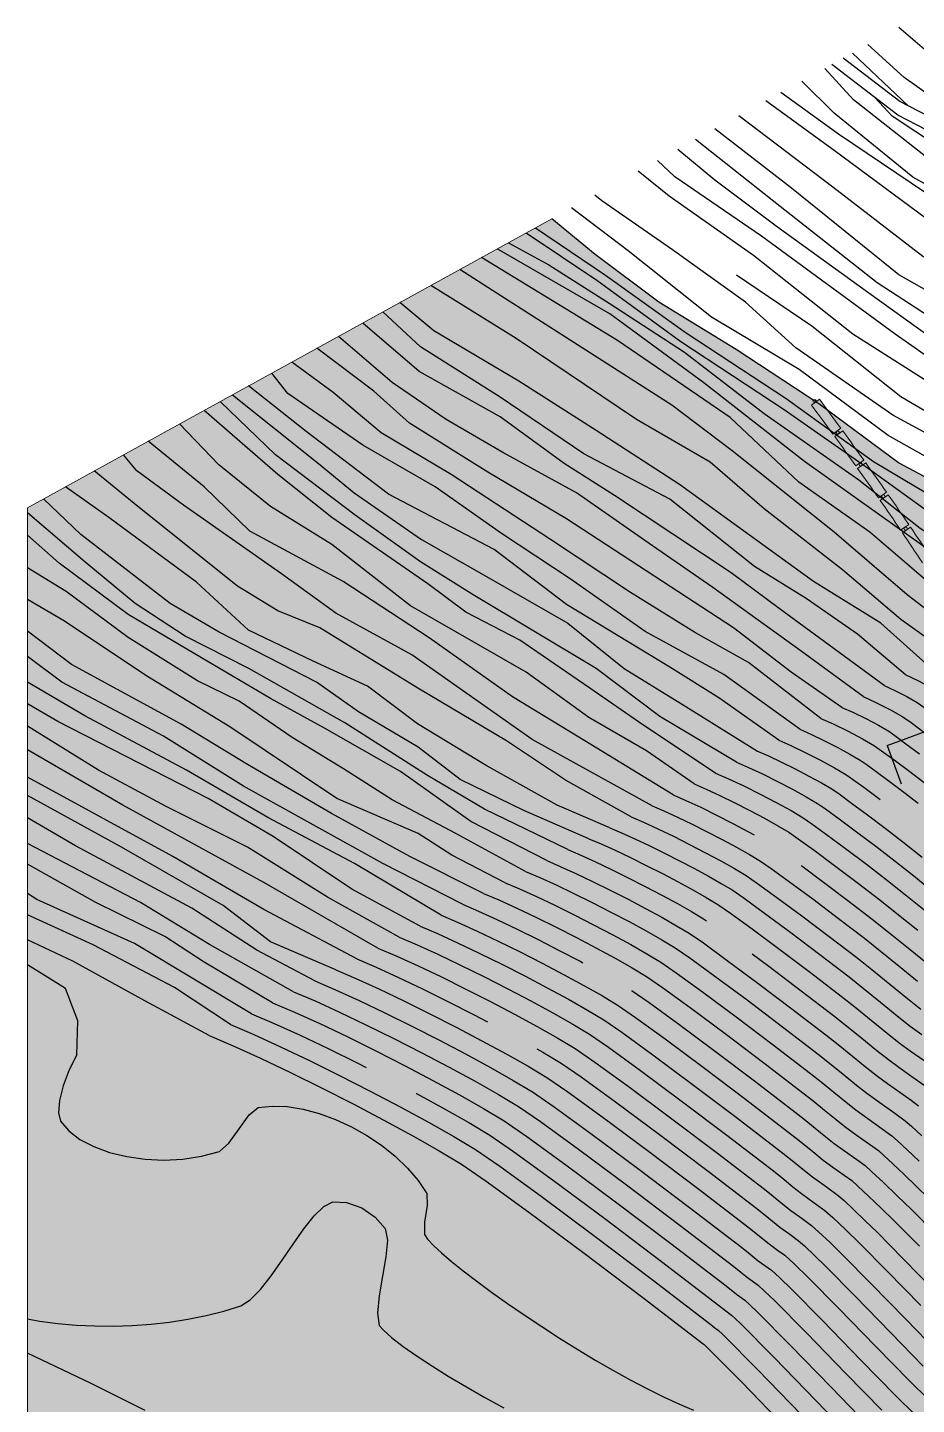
# Model space of a CAD drawing. Extents: x -367 to 63045, y 275 to 109039.
# Drawn here: x 62089 to 62143.1, y 108557.8 to 108641.6 of the extents above; entities that cross this region are included whole.
import ezdxf
from ezdxf.enums import TextEntityAlignment as Align

# ---------------------------------------------------------------- set-up
doc = ezdxf.new("R2010")
doc.units = 0
doc.header["$LTSCALE"] = 25.401856
doc.header["$MEASUREMENT"] = 0
doc.linetypes.add('TRATTEGGIATA2', pattern=[0.375, 0.25, -0.125])
for name, color, linetype in [('colore lago', 131, 'Continuous'), ('curve livello 1m', 2, 'Continuous'), ('curve livello 5m', 7, 'Continuous'), ('LIN010CO', 2, 'Continuous'), ('LIN025CO', 7, 'Continuous'), ('LIN07CO', 4, 'Continuous'), ('Strade', 7, 'Continuous'), ('TEXT050', 3, 'Continuous'), ('TRATTCOLO-32', 255, 'Continuous')]:
    doc.layers.add(name, color=color, linetype=linetype)
doc.layers.add('Colori bordi', color=5, linetype='Continuous', plot=False)
doc.layers.add('no_plot', color=5, linetype='Continuous', plot=False)
doc.styles.add('ARIAL', font='arial.ttf')

# ---------------------------------------------------------------- blocks, each defined once
blk = doc.blocks.new('SEZ1')
at = {"layer": 'LIN07CO'}
for q in [(-0.5, 1.5), (0, 0)]:
    blk.add_line((0, 1.5), q, dxfattribs=at)
at = {"layer": 'TEXT050', "style": 'ARIAL'}
blk.add_attdef('NOME_SEZIONE', text='', height=0.4, dxfattribs=at).set_placement((-0.25, 1.167), align=Align.MIDDLE)
blk = doc.blocks.new('barrageflott')
at = {"layer": 'TRATTCOLO-32'}
h = blk.add_hatch(color=256, dxfattribs=at)
h.paths.add_polyline_path([(-40.677, 110.423), (-41.157, 110.064, -0.002639), (-39.854, 108.3), (-39.369, 108.655, 0.002639)])
h.paths.add_polyline_path([(-39.257, 108.501), (-39.742, 108.147, -0.002639), (-38.458, 106.369), (-37.97, 106.717, 0.002639)])
h.paths.add_polyline_path([(-37.86, 106.563), (-38.348, 106.214, -0.002639), (-37.085, 104.422), (-36.593, 104.764, 0.002639)])
h.paths.add_polyline_path([(-36.484, 104.608), (-36.977, 104.266, -0.002639), (-35.735, 102.459), (-35.238, 102.796, 0.002639)])
h.paths.add_polyline_path([(-35.131, 102.639), (-35.628, 102.302, -0.002639), (-34.406, 100.48), (-33.906, 100.812, 0.002639)])
h.paths.add_polyline_path([(-33.801, 100.653), (-34.302, 100.322, -0.002639), (-33.101, 98.487), (-32.597, 98.813, 0.002639)])
h.paths.add_polyline_path([(-32.494, 98.653), (-32.998, 98.328, -0.002639), (-31.819, 96.479), (-31.311, 96.799, 0.002639)])
h.paths.add_polyline_path([(-31.21, 96.638), (-31.718, 96.318, -0.002639), (-30.56, 94.456), (-30.048, 94.77, 0.002639)])
h.paths.add_polyline_path([(-29.949, 94.608), (-30.46, 94.294, -0.002639), (-29.324, 92.419), (-28.809, 92.727, 0.002639)])
h.paths.add_polyline_path([(-28.711, 92.564), (-29.226, 92.256, -0.002639), (-28.111, 90.367), (-27.593, 90.67, 0.002639)])
h.paths.add_polyline_path([(-27.497, 90.505), (-28.016, 90.203, -0.002639), (-26.922, 88.302), (-26.401, 88.599, 0.002639)])
h.paths.add_polyline_path([(-26.307, 88.433), (-26.829, 88.137, -0.002639), (-25.757, 86.224), (-25.232, 86.514, 0.002639)])
h.paths.add_polyline_path([(-25.14, 86.348), (-25.665, 86.058, -0.002639), (-24.616, 84.132), (-24.088, 84.416, 0.002639)])
h.paths.add_polyline_path([(-23.998, 84.249), (-24.526, 83.965, -0.002639), (-23.499, 82.027), (-22.967, 82.306, 0.002639)])
h.paths.add_polyline_path([(-22.879, 82.137), (-23.411, 81.859, -0.002639), (-22.406, 79.91), (-21.871, 80.182, 0.002639)])
h.paths.add_polyline_path([(-21.785, 80.013), (-22.32, 79.741, -0.002639), (-21.337, 77.78), (-20.799, 78.046, 0.002639)])
h.paths.add_polyline_path([(-20.715, 77.876), (-21.253, 77.61, -0.002639), (-20.293, 75.639), (-19.752, 75.898, 0.002639)])
h.paths.add_polyline_path([(-19.67, 75.727), (-20.211, 75.468, -0.002639), (-19.274, 73.485), (-18.73, 73.738, 0.002639)])
h.paths.add_polyline_path([(-16.684, 69.21), (-17.233, 68.969, -0.002639), (-16.365, 66.956), (-15.812, 67.19, 0.002639)])
h.paths.add_polyline_path([(-17.654, 71.394), (-18.201, 71.147, -0.002639), (-17.309, 69.143), (-16.76, 69.384, 0.002639)])
h.paths.add_polyline_path([(-18.65, 73.566), (-19.194, 73.313, -0.002639), (-18.279, 71.32), (-17.732, 71.567, 0.002639)])
at = {"layer": 'LIN010CO', "lineweight": 0}
for p, q in [((-41.157, 110.064), (-40.677, 110.423)), ((-39.854, 108.3), (-39.369, 108.655)), ((-39.742, 108.147), (-39.257, 108.501)), ((-38.458, 106.369), (-37.97, 106.717)), ((-38.348, 106.214), (-37.86, 106.563)), ((-37.085, 104.422), (-36.593, 104.764)), ((-36.977, 104.266), (-36.484, 104.608)), ((-35.735, 102.459), (-35.238, 102.796)), ((-35.628, 102.302), (-35.131, 102.639))]:
    blk.add_line(p, q, dxfattribs=at)
for centre in [(-40.974, 110.32), (-39.555, 108.401), (-38.159, 106.466), (-36.785, 104.515), (-35.433, 102.549)]:
    blk.add_circle(centre, 0.095, dxfattribs=at)
for radius, start, end in [(207.744, 36.17394, 36.77881), (208.344, 36.17394, 36.77881), (207.744, 35.51677, 36.12164), (208.344, 35.51677, 36.12164), (208.344, 34.85959, 35.46446), (207.744, 34.85959, 35.46446), (207.744, 34.20242, 34.80729), (208.344, 34.20242, 34.80729), (207.744, 33.54525, 34.15012), (208.344, 33.54525, 34.15012)]:
    blk.add_arc((-207.55, -14.318), radius, start, end, dxfattribs=at)

msp = doc.modelspace()

# ---------------------------------------------------------------- hatches: boundary and pattern name
at = {"layer": 'colore lago', "linetype": 'Continuous', "lineweight": 0}
msp.add_hatch(color=256, dxfattribs=at).paths.add_polyline_path([(62184.44037, 108578.69715), (62185.03434, 108578.125), (62185.55328, 108577.07553), (62184.71184, 108576.84218), (62189.10999, 108571.21279), (62202.4034, 108574.89937), (62203.10581, 108574.00033), (62197.58567, 108564.24353), (62201.98383, 108558.61423), (62202.78383, 108560.02814), (62202.78383, 108558.46665), (62203.82904, 108556.4937), (62204.32435, 108555.55874), (62204.73393, 108554.78562), (62204.99715, 108554.28875), (62205.31668, 108553.6856), (62206.09904, 108553.14835), (62206.994, 108552.58011), (62207.77037, 108552.12865), (62208.28489, 108551.88137), (62208.98831, 108551.7939), (62209.75528, 108551.70767), (62210.27698, 108551.52482), (62211.05005, 108551.20587), (62211.84255, 108550.8465), (62212.31081, 108550.58878), (62213.28943, 108549.57594), (62214.66393, 108548.14578), (62215.45723, 108547.3376), (62216.16484, 108546.6219), (62216.68181, 108546.10437), (62216.90318, 108545.89072), (62217.44028, 108545.65476), (62218.04836, 108545.19124), (62218.87708, 108544.48294), (62219.4919, 108543.90061), (62219.85139, 108543.51423), (62220.22605, 108542.63483), (62220.56531, 108541.56721), (62220.9211, 108540.79857), (62221.36372, 108540.51775), (62221.86652, 108540.21289), (62222.46332, 108539.50212), (62223.10529, 108538.59681), (62223.70955, 108537.87247), (62224.20518, 108537.55122), (62224.69366, 108537.28115), (62225.15194, 108537.02649), (62225.71553, 108536.65965), (62226.50081, 108536.12628), (62227.3663, 108535.52374), (62228.1705, 108534.9494), (62229.08636, 108534.26713), (62230.1381, 108533.46091), (62231.0102, 108532.77261), (62231.91617, 108532.02959), (62232.79706, 108531.29172), (62233.57004, 108530.62991), (62234.15231, 108530.11507), (62234.46103, 108529.81812), (62235.02241, 108528.93574), (62235.50983, 108528.21194), (62236.1616, 108527.97079), (62237.88452, 108527.35259), (62236.19155, 108519.02067), (62235.95115, 108517.8376), (62230.60336, 108518.76617), (62225.09835, 108519.31118), (62219.53535, 108519.50718), (62213.99236, 108519.34019), (62208.44135, 108518.81819), (62202.96136, 108517.90819), (62197.53735, 108516.63019), (62192.21835, 108515.03521), (62187.02936, 108513.0682), (62181.96335, 108510.75821), (62177.07535, 108508.14421), (62172.35535, 108505.18521), (62168.15134, 108502.19022), (62163.99534, 108498.79922), (62159.92034, 108495.02322), (62156.87234, 108491.82123), (62153.58533, 108487.9912), (62151.00034, 108484.57322), (62147.89234, 108479.97022), (62145.09534, 108475.15423), (62142.62333, 108470.19523), (62140.49932, 108465.06123), (62138.70632, 108459.79123), (62137.26532, 108454.41924), (62136.17032, 108448.97023), (62135.44131, 108443.47724), (62135.08431, 108438.09823), (62135.07531, 108432.54122), (62135.4223, 108426.97924), (62136.1643, 108421.48524), (62137.24929, 108416.02824), (62138.11624, 108412.81415), (62136.87629, 108410.16824), (62132.8128, 108408.61126), (62132.07881, 108409.20236), (62131.22289, 108409.67071), (62130.50179, 108409.8758), (62129.73905, 108409.66836), (62128.79583, 108409.16644), (62127.82182, 108408.63823), (62126.9667, 108408.35186), (62126.4708, 108408.43826), (62125.54632, 108408.64534), (62123.26174, 108409.24028), (62120.33075, 108410.05585), (62117.14751, 108410.95602), (62114.10621, 108411.80472), (62111.601, 108412.46593), (62110.85667, 108412.63236), (62109.99272, 108412.81634), (62109.48217, 108412.93677), (62108.8675, 108413.23396), (62108.1109, 108413.60641), (62106.96975, 108414.09549), (62105.58923, 108414.65753), (62104.07452, 108415.25987), (62102.53083, 108415.86981), (62101.06332, 108416.45468), (62099.7772, 108416.98179), (62098.77764, 108417.41846), (62098.12077, 108417.74642), (62097.08202, 108418.402), (62094.14205, 108420.10043), (62090.9826, 108422.11739), (62089.00829, 108423.4159), (62089.0084, 108612.37278), (62120.88999, 108629.95032), (62123.51589, 108627.78348), (62127.40046, 108624.87082), (62132.09238, 108621.99255), (62137.11189, 108618.69874), (62141.9676, 108615.09259), (62145.99091, 108612.94276), (62152.41989, 108607.98332), (62153.53281, 108607.46368), (62154.64574, 108606.94403), (62153.74834, 108606.61531), (62152.36859, 108606.1099), (62157.20571, 108600.8529), (62170.15914, 108605.59782), (62170.93166, 108604.75824), (62166.215, 108594.58868), (62171.05211, 108589.33168), (62172.53972, 108592.53911), (62173.61881, 108592.04274), (62173.89927, 108591.77136), (62174.52108, 108591.27829), (62175.29877, 108590.71102), (62176.16099, 108590.1049), (62177.03637, 108589.49528), (62177.85355, 108588.91749), (62178.54117, 108588.40689), (62179.02787, 108587.99882), (62179.46911, 108587.46018), (62180.05431, 108586.73849), (62180.60099, 108586.11149), (62181.23677, 108585.39235), (62181.56921, 108585.00258), (62181.87023, 108584.35861), (62182.1683, 108583.51591), (62182.76671, 108581.60651), (62183.0726, 108580.72588), (62183.38664, 108580.01867)])

# ---------------------------------------------------------------- linework, layer by layer
at = {"layer": 'Colori bordi', "linetype": 'Continuous', "lineweight": 0, "flags": 128}
msp.add_lwpolyline([(62089.00829, 108423.4159), (62089.0084, 108612.37278), (62120.88999, 108629.95032), (62123.51589, 108627.78348), (62127.40046, 108624.87082), (62132.09238, 108621.99255), (62137.11189, 108618.69874), (62141.9676, 108615.09259), (62145.99091, 108612.94276)], dxfattribs=at)
at = {"layer": 'curve livello 1m', "color": 152, "linetype": 'TRATTEGGIATA2', "ltscale": 5, "flags": 128}
msp.add_lwpolyline([(62157.41792, 108607.9595), (62156.79882, 108609.64961), (62156.55622, 108609.85498), (62155.86768, 108610.45144), (62155.28819, 108610.96509), (62152.99701, 108612.59603), (62148.48814, 108615.37), (62142.10634, 108619.11485), (62136.69569, 108623.4145), (62129.55085, 108628.26894), (62125.87438, 108631.04291), (62124.87693, 108632.14849)], dxfattribs=at)
at = {"layer": 'curve livello 5m', "color": 2, "flags": 128}
for points in [[(62142.5636, 108636.81888), (62139.16133, 108640.02402)], [(62154.05614, 108622.61264), (62149.81895, 108625.59873), (62143.66172, 108629.94387), (62138.04778, 108634.10796), (62133.89561, 108637.12083)], [(62154.05614, 108614.51426), (62152.51144, 108615.30065), (62147.30889, 108619.0455), (62141.7595, 108622.92905), (62133.64352, 108628.89308), (62128.37161, 108632.49923), (62127.30769, 108633.48866)], [(62149.56152, 108610.19687), (62149.56152, 108610.19687), (62145.99091, 108612.94278), (62141.9676, 108615.0926), (62137.11189, 108618.69876), (62132.09238, 108621.99257), (62127.40046, 108624.87083), (62123.51589, 108627.7835), (62120.88999, 108629.95034)], [(62146.38755, 108605.90318), (62143.63749, 108607.96894), (62140.21556, 108610.88315), (62135.90646, 108613.92407), (62131.7241, 108617.85192), (62124.88024, 108622.54), (62116.60667, 108627.58878)], [(62141.09112, 108601.55209), (62134.70244, 108606.24975), (62131.78994, 108608.41489), (62124.69539, 108613.11846), (62121.63353, 108615.05962), (62117.7502, 108617.8967), (62112.82136, 108620.65911), (62109.38704, 108623.60832)], [(62134.6797, 108598.22514), (62131.04314, 108600.79959), (62128.05596, 108602.66609), (62121.78289, 108606.47374), (62117.3768, 108609.83344), (62110.95436, 108613.19313), (62105.95084, 108617.00078), (62102.43935, 108619.7778)], [(62128.26829, 108594.89818), (62122.90307, 108598.1865), (62118.49699, 108600.87426), (62113.41878, 108604.45793), (62108.19122, 108607.89229), (62102.51558, 108610.95334), (62099.75244, 108613.6411), (62096.34061, 108616.41532)], [(62121.85687, 108591.57123), (62116.78702, 108594.02372), (62113.32912, 108596.08145), (62108.30694, 108599.29151), (62102.46144, 108602.58389), (62098.59189, 108604.55931), (62095.54565, 108606.53473), (62092.49941, 108609.08632), (62089.0084, 108612.06148)], [(62115.44545, 108588.24428), (62110.6122, 108590.73136), (62102.13211, 108595.42299), (62097.27459, 108598.46843), (62091.09978, 108601.7608), (62089.0084, 108603.3178)], [(62141.09112, 108601.55209), (62141.73792, 108601.25766), (62142.48195, 108600.87815), (62143.10002, 108600.5274), (62143.10002, 108600.5274), (62143.51089, 108600.23726), (62144.22424, 108599.70671), (62145.02608, 108599.09492), (62146.47648, 108597.94075), (62146.61718, 108597.82633)], [(62134.6797, 108598.22514), (62135.42064, 108597.89922), (62136.2983, 108597.47757), (62137.21451, 108597.01023), (62138.07111, 108596.54729), (62138.76994, 108596.13882), (62139.17356, 108595.86126), (62139.86165, 108595.36081), (62140.74008, 108594.70749), (62140.84898, 108594.62523)], [(62109.03403, 108584.91733), (62103.36707, 108587.93285), (62097.8509, 108591.14291), (62089.00839, 108595.98397)], [(62128.26829, 108594.89818), (62129.03931, 108594.56498), (62129.93717, 108594.14705), (62130.90789, 108593.67193), (62131.8975, 108593.16716), (62132.85202, 108592.66027), (62133.18967, 108592.47242)], [(62121.85687, 108591.57123), (62122.64159, 108591.23576), (62123.53863, 108590.8268), (62124.51401, 108590.36168), (62125.53378, 108589.85772), (62126.56398, 108589.33225), (62127.57064, 108588.80258), (62128.5198, 108588.28605), (62129.3775, 108587.79997), (62130.10977, 108587.36166), (62130.28457, 108587.24146)], [(62136.0517, 108590.60207), (62136.08708, 108590.57634), (62137.41251, 108589.59056), (62138.88314, 108588.47974), (62140.35695, 108587.34948), (62140.35695, 108587.34948), (62141.35814, 108586.55278), (62142.56775, 108585.56905), (62143.7442, 108584.61306)], [(62102.62262, 108581.59038), (62095.51719, 108585.85437), (62089.56701, 108588.53544), (62089.00839, 108588.90322)], [(62115.44545, 108588.24428), (62116.42808, 108587.82421), (62117.55134, 108587.31211), (62118.77271, 108586.72969), (62120.04966, 108586.09863), (62121.33967, 108585.44064), (62122.6002, 108584.77739), (62122.76633, 108584.68699)], [(62133.06679, 108585.23088), (62134.08495, 108584.47364), (62136.05154, 108582.9882), (62138.02238, 108581.47676), (62138.02238, 108581.47676), (62138.79897, 108580.85879), (62139.73722, 108580.09575), (62140.64975, 108579.35422), (62141.34915, 108578.80077), (62141.34915, 108578.80077), (62141.98561, 108578.33646), (62142.78049, 108577.77412), (62143.52058, 108577.24908)], [(62109.03403, 108584.91733), (62110.21456, 108584.41265), (62111.56405, 108583.79742), (62113.03141, 108583.09769), (62114.56554, 108582.33954), (62116.11536, 108581.54903), (62116.97536, 108581.09652)], [(62125.73754, 108582.99831), (62125.77969, 108582.97308), (62125.77969, 108582.97308), (62126.79947, 108582.27179), (62128.53796, 108581.00739), (62130.75738, 108579.35672), (62133.21993, 108577.49665), (62135.68781, 108575.60404), (62135.68781, 108575.60404), (62136.2398, 108575.1648), (62136.90669, 108574.62244), (62137.5553, 108574.09538), (62138.05242, 108573.702), (62138.05242, 108573.702), (62138.6881, 108573.24173), (62139.43417, 108572.7146), (62139.93136, 108572.34859), (62139.93136, 108572.34859), (62140.34818, 108571.97441), (62141.0448, 108571.32094), (62141.88915, 108570.51341), (62142.74914, 108569.67705), (62142.74914, 108569.67705), (62144.22126, 108568.1893)], [(62102.62262, 108581.59038), (62104.00105, 108581.0011), (62105.57676, 108580.28272), (62107.29011, 108579.4657), (62109.08142, 108578.58045), (62109.5959, 108578.31803)], [(62119.98491, 108579.44964), (62120.34798, 108579.24388), (62121.44961, 108578.5845), (62121.44961, 108578.5845), (62122.67477, 108577.74197), (62124.7634, 108576.22291), (62127.42982, 108574.2398), (62130.38833, 108572.00511), (62133.35325, 108569.73132), (62134.07616, 108569.14914), (62134.75569, 108568.60322), (62134.75569, 108568.60322), (62135.35909, 108568.17042), (62135.87009, 108567.80052), (62135.87009, 108567.80052), (62136.24046, 108567.46414), (62136.85943, 108566.87729), (62137.54131, 108566.21603), (62137.54131, 108566.21603), (62139.30983, 108564.42874), (62141.49953, 108562.17353), (62143.47211, 108560.14711)], [(62112.62906, 108576.74294), (62112.65933, 108576.72701), (62114.32661, 108575.81968), (62115.83323, 108574.96584), (62117.11952, 108574.19592), (62117.11952, 108574.19592), (62118.55007, 108573.21215), (62120.98884, 108571.43843), (62124.10225, 108569.12287), (62127.55672, 108566.51357), (62131.01868, 108563.85861), (62131.01868, 108563.85861), (62131.45896, 108563.50445), (62131.80882, 108563.25245), (62132.33348, 108562.75501), (62134.39839, 108560.66819), (62136.95508, 108558.03501), (62139.25824, 108555.66898), (62140.5626, 108554.3836), (62140.5626, 108554.3836), (62140.895, 108554.14792), (62144.305, 108551.68219)]]:
    msp.add_lwpolyline(points, dxfattribs=at)
at = {"layer": 'no_plot', "flags": 128}
for points in [[(62159.78663, 108627.90705), (62158.08046, 108629.17541), (62155.30576, 108631.04784), (62152.60044, 108633.12831), (62149.2708, 108635.90228), (62145.38623, 108638.67625), (62141.9921, 108641.58474)], [(62151.34498, 108632.27507), (62148.55129, 108634.10795), (62142.30351, 108638.54361), (62140.10918, 108640.54661)], [(62160.95347, 108621.68555), (62156.42891, 108625.41768), (62152.35428, 108627.86182), (62145.20103, 108632.47853), (62139.2249, 108637.18576), (62137.47799, 108639.09593)], [(62160.63733, 108620.58312), (62155.97618, 108624.05982), (62153.71249, 108625.8703), (62148.73238, 108629.21967), (62142.84679, 108632.47853), (62138.04778, 108636.37105), (62136.08847, 108638.32984)], [(62154.42052, 108623.91984), (62150.99607, 108626.59449), (62147.64581, 108628.13339), (62144.47665, 108630.93962), (62138.31942, 108635.10372), (62134.81545, 108637.62797)], [(62161.26961, 108622.78799), (62157.51549, 108625.59872), (62152.89756, 108628.40496), (62149.09457, 108630.93962), (62145.83486, 108633.38376), (62141.57913, 108636.19), (62140.55548, 108637.29866)], [(62154.05614, 108620.89231), (62150.17257, 108623.83554), (62143.44394, 108627.64974), (62137.96392, 108631.88004), (62132.25283, 108636.2151)], [(62154.05614, 108617.62816), (62151.28245, 108619.18915), (62146.21863, 108622.44856), (62140.66924, 108626.05472), (62134.77302, 108630.70111), (62129.6319, 108634.77009)], [(62154.05614, 108618.88463), (62152.53106, 108619.67459), (62148.36902, 108622.934), (62141.98722, 108626.54016), (62135.46669, 108631.81069), (62130.80295, 108635.41573)], [(62154.05614, 108616.55616), (62150.56916, 108618.35201), (62143.84053, 108622.79035), (62140.16406, 108625.42562), (62134.61467, 108629.44787), (62130.79946, 108632.29119), (62128.53884, 108634.16744)], [(62154.05614, 108613.33066), (62152.44208, 108614.39911), (62147.58636, 108617.58917), (62139.19291, 108622.92905), (62133.15795, 108627.71414), (62128.02477, 108631.3203), (62126.13805, 108632.84379)], [(62154.79787, 108609.73968), (62151.19346, 108611.83319), (62145.43597, 108615.92479), (62141.62077, 108618.00527), (62135.72454, 108622.09687), (62132.67238, 108624.87083), (62128.23287, 108628.06089), (62123.93209, 108631.04291), (62123.50871, 108631.39413)], [(62150.09403, 108611.2115), (62145.92154, 108614.19107), (62141.3433, 108616.75698), (62135.93264, 108620.77923), (62130.59136, 108623.9693), (62125.52754, 108627.99154), (62122.08495, 108630.60916)], [(62148.78477, 108608.54087), (62145.51267, 108610.86517), (62140.34693, 108614.59205), (62135.02141, 108618.31894), (62128.73731, 108622.47174), (62123.62481, 108626.19863), (62119.31749, 108629.08336)], [(62119.89625, 108629.40245), (62124.15736, 108626.51807), (62129.00358, 108623.0574), (62135.12792, 108619.01107), (62140.45344, 108615.17771), (62145.45942, 108612.1962), (62149.26286, 108609.48489)], [(62147.88258, 108606.72226), (62143.64874, 108609.90683), (62136.24628, 108615.17771), (62130.12194, 108619.96941), (62124.41766, 108624.17735), (62117.56667, 108628.11806)], [(62118.25178, 108628.49579), (62120.69578, 108627.15697), (62124.37039, 108624.81436), (62128.95033, 108621.83285), (62133.79654, 108618.10597), (62139.5481, 108614.05964), (62143.27596, 108611.13138), (62147.64288, 108608.36284), (62148.42004, 108607.74293)], [(62146.22026, 108604.21365), (62142.49684, 108607.08201), (62138.06101, 108610.88315), (62131.85084, 108615.82464), (62128.17543, 108618.61215), (62117.27594, 108625.58092), (62115.28916, 108626.86238)], [(62144.93797, 108603.54826), (62142.11663, 108605.56155), (62138.56796, 108608.60247), (62133.80629, 108612.2972), (62130.52039, 108615.13427), (62126.03963, 108617.74737), (62118.72104, 108622.67492), (62113.52878, 108625.89182)], [(62143.65569, 108602.88287), (62140.90084, 108605.35383), (62136.79347, 108607.89227), (62128.65341, 108613.7904), (62123.5752, 108617.07543), (62118.8704, 108620.06183), (62113.71751, 108623.12288), (62111.63761, 108624.84914)], [(62142.37341, 108602.21748), (62139.48193, 108604.6819), (62136.34539, 108606.84703), (62133.20885, 108608.78819), (62128.05597, 108612.89448), (62122.82841, 108615.6569), (62117.7502, 108619.09125), (62112.89604, 108622.15231), (62110.61827, 108624.28715)], [(62138.52655, 108600.22131), (62135.44923, 108602.36744), (62131.9393, 108605.0552), (62127.60789, 108607.89227), (62121.78289, 108611.69993), (62117.00341, 108614.537), (62112.22392, 108617.5234), (62110.05821, 108619.46456), (62106.59932, 108622.07134)], [(62139.80884, 108600.8867), (62136.04667, 108603.63666), (62130.66975, 108607.51897), (62127.01045, 108610.05741), (62122.38033, 108613.26778), (62117.89956, 108615.73156), (62114.4643, 108617.74738), (62111.17841, 108619.98717), (62107.9149, 108622.79668)], [(62137.24427, 108599.55592), (62132.83545, 108602.96472), (62129.62423, 108604.75656), (62125.66622, 108607.22034), (62120.81206, 108610.43071), (62114.76302, 108614.38769), (62110.50629, 108616.92612), (62107.59379, 108619.3899), (62105.08202, 108621.2348)], [(62135.96199, 108598.89053), (62131.34186, 108602.21813), (62126.56237, 108604.83122), (62122.00693, 108608.0416), (62117.82488, 108610.80401), (62113.79219, 108613.64109), (62109.3861, 108616.17952), (62104.83065, 108619.31524), (62103.85797, 108620.55994)], [(62132.11514, 108596.89435), (62127.45853, 108599.6797), (62123.57519, 108602.59143), (62116.10725, 108607.07102), (62112.89603, 108609.08684), (62108.93802, 108611.92392), (62104.08385, 108615.58225), (62100.71826, 108618.82889)], [(62101.46799, 108619.24225), (62106.69763, 108615.05963), (62108.86334, 108613.26779), (62112.97071, 108610.43072), (62116.77936, 108608.26558), (62121.85757, 108605.35385), (62125.29282, 108602.59143), (62129.0268, 108600.27697), (62133.39742, 108597.55974)], [(62130.83285, 108596.22896), (62126.41301, 108599.15708), (62123.2018, 108601.39687), (62118.94507, 108604.30861), (62115.65917, 108606.02579), (62113.34411, 108607.74296), (62107.51911, 108611.7746), (62104.23321, 108614.38769), (62099.73938, 108618.2892)], [(62129.55057, 108595.56357), (62126.63705, 108597.58922), (62123.12712, 108599.60504), (62119.31846, 108602.36745), (62112.29859, 108606.39909), (62107.51911, 108610.13208), (62103.78513, 108612.44654), (62100.64859, 108614.98497), (62098.25679, 108617.47179)], [(62126.986, 108594.23279), (62119.69186, 108598.26116), (62112.37327, 108603.4127), (62107.74314, 108605.95113), (62104.45724, 108608.34025), (62098.48289, 108612.5212), (62095.64507, 108614.61168), (62094.84146, 108615.58879)], [(62125.70372, 108593.5674), (62121.7082, 108595.79739), (62118.12359, 108598.18651), (62112.74667, 108601.39688), (62106.77231, 108605.05521), (62104.23321, 108606.10045), (62101.76878, 108607.59365), (62095.71975, 108612.44654), (62093.06031, 108614.60677)], [(62124.42144, 108592.90201), (62121.20481, 108594.28483), (62116.89571, 108596.69223), (62112.71335, 108599.22633), (62109.67164, 108601.50701), (62106.37644, 108603.02747), (62102.44756, 108604.92805), (62099.2791, 108607.84226), (62093.9561, 108611.77011), (62091.32417, 108613.64957)], [(62123.13915, 108592.23662), (62119.17461, 108593.94141), (62115.30506, 108595.83452), (62112.75281, 108597.80995), (62109.13025, 108599.94999), (62106.57799, 108601.76079), (62100.65016, 108604.80624), (62097.68625, 108606.53473), (62092.25241, 108610.7325), (62089.97003, 108612.90298)], [(62120.57459, 108590.90584), (62115.96371, 108593.28294), (62111.6825, 108596.32838), (62107.07197, 108598.96228), (62103.77874, 108600.77308), (62099.57986, 108603.24236), (62095.13399, 108605.87626), (62090.93512, 108609.00401), (62089.0084, 108610.71133)], [(62119.2923, 108590.24045), (62115.05807, 108592.54216), (62111.18852, 108594.59989), (62108.2246, 108596.493), (62105.09603, 108598.38612), (62101.88513, 108600.60847), (62099.33287, 108601.84311), (62095.13399, 108604.477), (62091.34677, 108607.27552), (62089.0084, 108608.71005)], [(62118.01002, 108589.57506), (62114.81107, 108591.22521), (62112.7528, 108592.54216), (62107.81295, 108594.6822), (62101.30881, 108599.04459), (62096.20429, 108602.17234), (62091.26444, 108605.46472), (62089.0084, 108606.78039)], [(62116.72773, 108588.90967), (62112.25882, 108591.1429), (62107.48362, 108593.7768), (62102.37911, 108596.73993), (62098.34489, 108599.20921), (62091.67609, 108602.83082), (62089.0084, 108604.85774)], [(62142.37341, 108602.21748), (62143.18253, 108601.83641), (62143.96604, 108601.40512), (62143.96604, 108601.40512), (62144.55517, 108600.98073), (62145.493, 108600.26946), (62145.493, 108600.26946), (62146.98831, 108599.07955), (62148.79492, 108597.61032), (62150.55198, 108596.18251), (62151.89869, 108595.11686), (62151.89869, 108595.11686), (62152.66151, 108594.55466), (62153.62074, 108593.86999), (62154.65473, 108593.14004), (62155.64182, 108592.442), (62156.46037, 108591.85309), (62156.98871, 108591.45049), (62156.98871, 108591.45049), (62157.81994, 108590.71096), (62157.92533, 108590.61292)], [(62114.16317, 108587.57889), (62108.88325, 108590.73136), (62103.61407, 108593.52987), (62098.67422, 108596.4107), (62092.4994, 108599.70307), (62089.0084, 108601.7528)], [(62112.88088, 108586.9135), (62108.71859, 108589.16748), (62103.94339, 108592.37754), (62099.99151, 108594.6822), (62090.85278, 108599.37383), (62089.0084, 108600.43762)], [(62139.80884, 108600.8867), (62140.58965, 108600.53126), (62141.48786, 108600.07311), (62142.234, 108599.64969), (62142.234, 108599.64969), (62142.73001, 108599.29942), (62143.59118, 108598.65893), (62144.55917, 108597.92037), (62144.55917, 108597.92037), (62145.96464, 108596.80196), (62147.6627, 108595.421), (62149.3142, 108594.07898), (62150.58, 108593.07735), (62150.58, 108593.07735), (62151.29698, 108592.54893), (62152.19858, 108591.90539), (62153.17045, 108591.2193), (62154.09823, 108590.5632), (62154.8676, 108590.00967), (62155.3642, 108589.63127), (62155.3642, 108589.63127), (62156.14549, 108588.93616), (62157.42579, 108587.74512), (62157.92533, 108587.27151)], [(62137.24427, 108599.55592), (62138.002, 108599.21797), (62138.89932, 108598.77646), (62139.78355, 108598.30925), (62140.50197, 108597.89426), (62140.50197, 108597.89426), (62140.94213, 108597.588), (62141.70702, 108597.02616), (62142.65023, 108596.31763), (62143.62534, 108595.57129)], [(62138.52655, 108600.22131), (62139.18746, 108599.92655), (62139.97013, 108599.54145), (62140.74137, 108599.13394), (62141.36799, 108598.77197), (62141.36799, 108598.77197), (62141.75191, 108598.50485), (62142.41906, 108598.0148), (62143.24174, 108597.39681)], [(62111.5986, 108586.24811), (62107.23663, 108588.67363), (62102.37911, 108591.71907), (62097.43925, 108594.18835), (62093.32271, 108596.4107), (62089.0084, 108599.07472)], [(62135.96199, 108598.89053), (62136.62752, 108598.59778), (62137.41586, 108598.21904), (62138.23882, 108597.79926), (62139.00825, 108597.38344), (62139.63595, 108597.01654), (62139.63595, 108597.01654), (62139.9985, 108596.76722), (62140.61656, 108596.31771), (62141.40559, 108595.73087), (62142.28106, 108595.06959), (62143.15843, 108594.39674)], [(62110.31632, 108585.58272), (62103.36708, 108589.57903), (62094.80466, 108594.27066), (62089.00839, 108597.64562)], [(62132.11514, 108596.89435), (62132.84364, 108596.57711), (62133.70009, 108596.17287), (62134.61612, 108595.7165), (62135.52334, 108595.24288), (62136.35339, 108594.78689), (62137.0379, 108594.38339), (62137.0379, 108594.38339), (62137.52368, 108594.04933), (62138.35182, 108593.44702), (62139.40905, 108592.66072), (62140.5821, 108591.77467), (62141.75769, 108590.87311), (62141.75769, 108590.87311), (62142.89364, 108589.96917), (62144.26607, 108588.85304)], [(62133.39742, 108597.55974), (62134.06432, 108597.26933), (62134.84835, 108596.89927), (62135.68692, 108596.48149), (62136.51743, 108596.04792), (62137.27729, 108595.63048), (62137.90392, 108595.26111), (62137.90392, 108595.26111), (62138.34862, 108594.95529), (62139.10673, 108594.40392), (62140.07457, 108593.6841), (62141.14842, 108592.87297), (62142.2246, 108592.04766), (62142.2246, 108592.04766), (62143.40547, 108591.10797)], [(62130.83285, 108596.22896), (62131.62296, 108595.8849), (62132.55183, 108595.44647), (62133.54531, 108594.95151), (62134.52925, 108594.43784), (62135.42949, 108593.94329), (62136.17189, 108593.50568), (62136.17189, 108593.50568), (62136.69874, 108593.14336), (62137.59691, 108592.49013), (62138.74354, 108591.63733), (62140.01578, 108590.67636), (62141.29078, 108589.69857), (62141.29078, 108589.69857), (62142.3818, 108588.83037), (62143.69996, 108587.75838)], [(62129.55057, 108595.56357), (62130.26958, 108595.25284), (62131.10689, 108594.8631), (62132.01214, 108594.42003), (62132.935, 108593.94931), (62133.82513, 108593.4766), (62134.6322, 108593.0276), (62135.30587, 108592.62796), (62135.30587, 108592.62796), (62135.8738, 108592.2374), (62136.842, 108591.53323), (62138.07803, 108590.61395), (62139.44946, 108589.57805), (62140.82386, 108588.52402), (62140.82386, 108588.52402), (62141.86997, 108587.69157), (62143.13386, 108586.66371)], [(62107.75175, 108584.25194), (62103.77873, 108585.95743), (62100.89715, 108588.17978), (62094.72233, 108591.71908), (62089.00839, 108594.87077)], [(62125.70372, 108593.5674), (62126.46024, 108593.24242), (62127.33284, 108592.84083), (62128.28047, 108592.38356), (62129.26211, 108591.89156), (62130.2367, 108591.38575), (62131.16321, 108590.88706), (62132.00059, 108590.41644), (62132.70782, 108589.99481), (62132.70782, 108589.99481), (62133.39898, 108589.51951), (62134.57726, 108588.66255), (62136.08149, 108587.5438), (62137.7505, 108586.28312), (62139.42312, 108585.00039), (62139.42312, 108585.00039), (62140.33447, 108584.27518), (62141.43554, 108583.37973), (62142.50642, 108582.50952), (62143.32719, 108581.86004)], [(62126.986, 108594.23279), (62127.69756, 108593.92712), (62128.5183, 108593.5494), (62129.40962, 108593.11931), (62130.33291, 108592.65655), (62131.24958, 108592.1808), (62132.12102, 108591.71175), (62132.90864, 108591.2691), (62133.57384, 108590.87253), (62133.57384, 108590.87253), (62134.22392, 108590.42547), (62135.33217, 108589.61944), (62136.747, 108588.56718), (62138.31682, 108587.38143), (62139.89004, 108586.17494), (62139.89004, 108586.17494), (62140.8463, 108585.41398), (62142.00164, 108584.47439), (62143.12531, 108583.56129)], [(62106.46947, 108583.58655), (62102.95542, 108585.46357), (62099.00354, 108588.01516), (62091.92308, 108591.80139), (62089.00839, 108593.50491)], [(62124.42144, 108592.90201), (62125.127, 108592.60038), (62125.93354, 108592.23268), (62126.81053, 108591.81448), (62127.72743, 108591.36136), (62128.6537, 108590.88889), (62129.55882, 108590.41266), (62130.41223, 108589.94823), (62131.1834, 108589.51118), (62131.8418, 108589.1171), (62131.8418, 108589.1171), (62132.57404, 108588.61354), (62133.82235, 108587.70565), (62135.41597, 108586.52041), (62137.18418, 108585.18481), (62138.95621, 108583.82585), (62138.95621, 108583.82585), (62139.82263, 108583.13638), (62140.86943, 108582.28507), (62141.88753, 108581.45776), (62142.66785, 108580.84028), (62142.66785, 108580.84028), (62143.37793, 108580.32225)], [(62105.18718, 108582.92116), (62100.07384, 108585.79281), (62095.87496, 108588.3444), (62089.00839, 108591.93717)], [(62123.13915, 108592.23662), (62123.88429, 108591.91807), (62124.73608, 108591.52974), (62125.66227, 108591.08808), (62126.63061, 108590.60954), (62127.60884, 108590.11057), (62128.56473, 108589.60762), (62129.46601, 108589.11714), (62130.28045, 108588.65557), (62130.97579, 108588.23938), (62130.97579, 108588.23938), (62131.7491, 108587.70758), (62133.06744, 108586.74876), (62134.75046, 108585.49703), (62136.61786, 108584.08651), (62138.4893, 108582.65131), (62138.4893, 108582.65131), (62139.3108, 108581.99758), (62140.30333, 108581.19041), (62141.26864, 108580.40599), (62142.0085, 108579.82053), (62142.0085, 108579.82053), (62142.68177, 108579.32935), (62143.52263, 108578.73449)], [(62103.9049, 108582.25577), (62099.74451, 108584.72279), (62097.35692, 108586.28667), (62093.15804, 108588.3444), (62089.00839, 108590.68162)], [(62119.2923, 108590.24045), (62120.15618, 108589.87114), (62121.14371, 108589.42092), (62122.21749, 108588.90888), (62123.34013, 108588.35408), (62124.47426, 108587.7756), (62125.58247, 108587.1925), (62126.62738, 108586.62386), (62127.5716, 108586.08875), (62128.37774, 108585.60623), (62128.37774, 108585.60623), (62129.27428, 108584.98969), (62130.8027, 108583.87807), (62132.75392, 108582.42687), (62134.91889, 108580.79158), (62137.08855, 108579.12767), (62137.08855, 108579.12767), (62137.7753, 108578.58119), (62138.60501, 108577.90643), (62139.41197, 108577.25068), (62140.03046, 108576.76126), (62140.03046, 108576.76126), (62140.82134, 108576.18862), (62141.74955, 108575.5328), (62142.36813, 108575.07744), (62142.36813, 108575.07744), (62142.74988, 108574.73779), (62143.37547, 108574.15582)], [(62120.57459, 108590.90584), (62121.39889, 108590.55345), (62122.34117, 108590.12386), (62123.36575, 108589.63528), (62124.43696, 108589.1059), (62125.51912, 108588.55392), (62126.57655, 108587.99754), (62127.57359, 108587.45495), (62128.47455, 108586.94436), (62129.24376, 108586.48395), (62129.24376, 108586.48395), (62130.09922, 108585.89565), (62131.55761, 108584.83497), (62133.41943, 108583.45026), (62135.48521, 108581.88989), (62137.55547, 108580.30222), (62137.55547, 108580.30222), (62138.28713, 108579.71999), (62139.17111, 108579.00109), (62140.03086, 108578.30245), (62140.68981, 108577.78102), (62140.68981, 108577.78102), (62141.28944, 108577.34356), (62142.03835, 108576.81375), (62142.73563, 108576.31909), (62143.18038, 108575.98705)], [(62118.01002, 108589.57506), (62118.91348, 108589.18883), (62119.94625, 108588.71799), (62121.06923, 108588.18248), (62122.24331, 108587.60227), (62123.42939, 108586.99728), (62124.58838, 108586.38747), (62125.68116, 108585.79277), (62126.66864, 108585.23314), (62127.51172, 108584.72852), (62127.51172, 108584.72852), (62128.44935, 108584.08372), (62130.04779, 108582.92118), (62132.08841, 108581.40349), (62134.35257, 108579.69327), (62136.62164, 108577.95313), (62136.62164, 108577.95313), (62137.26346, 108577.44239), (62138.0389, 108576.81177), (62138.79308, 108576.19891), (62139.37112, 108575.74151), (62139.37112, 108575.74151), (62140.11026, 108575.20633), (62140.97776, 108574.5934), (62141.55587, 108574.16782), (62141.55587, 108574.16782), (62141.91266, 108573.85039), (62142.49732, 108573.30649), (62143.23123, 108572.61067)], [(62116.72773, 108588.90967), (62117.67078, 108588.50652), (62118.74879, 108588.01505), (62119.92097, 108587.45609), (62121.14649, 108586.85045), (62122.38453, 108586.21896), (62123.59429, 108585.58243), (62124.73495, 108584.96168), (62125.76569, 108584.37753), (62126.64571, 108583.8508), (62126.64571, 108583.8508), (62127.62441, 108583.17776), (62129.29287, 108581.96428), (62131.4229, 108580.3801), (62133.78625, 108578.59496), (62136.15473, 108576.77859), (62136.15473, 108576.77859), (62136.75163, 108576.3036), (62137.4728, 108575.7171), (62138.17419, 108575.14715), (62138.71177, 108574.72175), (62138.71177, 108574.72175), (62139.39918, 108574.22403), (62140.20596, 108573.654), (62140.74362, 108573.25821), (62140.74362, 108573.25821), (62141.07543, 108572.963), (62141.61918, 108572.45716), (62142.30172, 108571.81003), (62143.04994, 108571.09095), (62143.79071, 108570.36925)], [(62101.34033, 108580.92499), (62097.94755, 108583.1733), (62093.00303, 108585.77059), (62089.00839, 108587.61379)], [(62112.88088, 108586.9135), (62113.94267, 108586.45958), (62115.15642, 108585.90623), (62116.47619, 108585.27689), (62117.85601, 108584.595), (62119.24995, 108583.88399), (62120.61203, 108583.16731), (62121.89631, 108582.46841), (62123.05684, 108581.81071), (62124.04766, 108581.21765), (62124.04766, 108581.21765), (62125.14959, 108580.45986), (62127.02814, 108579.09359), (62129.42636, 108577.30995), (62132.08729, 108575.30004), (62134.75399, 108573.25496), (62134.75399, 108573.25496), (62135.39706, 108572.74054), (62136.14509, 108572.13139), (62136.73373, 108571.66249), (62136.73373, 108571.66249), (62137.58551, 108571.05153), (62138.30686, 108570.52936), (62138.30686, 108570.52936), (62138.65583, 108570.21608), (62139.23907, 108569.66897), (62139.94599, 108568.99288), (62140.66601, 108568.29264), (62140.66601, 108568.29264), (62142.25669, 108566.68508), (62144.2262, 108564.65664)], [(62114.16317, 108587.57889), (62115.18537, 108587.14189), (62116.35388, 108586.60917), (62117.62445, 108586.00329), (62118.95284, 108585.34681), (62120.29481, 108584.66231), (62121.60612, 108583.97235), (62122.84252, 108583.2995), (62123.95979, 108582.66631), (62124.91367, 108582.09537), (62124.91367, 108582.09537), (62125.97453, 108581.36583), (62127.78305, 108580.05049), (62130.09187, 108578.33334), (62132.65361, 108576.39834), (62135.2209, 108574.4295), (62135.2209, 108574.4295), (62135.92648, 108573.86508), (62136.74722, 108573.19673), (62137.39308, 108572.68224), (62137.39308, 108572.68224), (62137.97703, 108572.25943), (62138.66238, 108571.7752), (62139.11911, 108571.43898), (62139.11911, 108571.43898), (62139.502, 108571.09525), (62140.14194, 108570.49496), (62140.91757, 108569.75314), (62141.70758, 108568.98484), (62141.70758, 108568.98484), (62143.23898, 108567.43719)], [(62100.05805, 108580.2596), (62096.14877, 108582.36613), (62091.7637, 108584.78484), (62089.00839, 108586.08112)], [(62111.5986, 108586.24811), (62112.69997, 108585.77727), (62113.95896, 108585.20329), (62115.32793, 108584.55049), (62116.75919, 108583.84318), (62118.20508, 108583.10567), (62119.61794, 108582.36228), (62120.9501, 108581.63732), (62122.15389, 108580.9551), (62123.18164, 108580.33994), (62123.18164, 108580.33994), (62124.32465, 108579.5539), (62126.27323, 108578.1367), (62128.76084, 108576.28657), (62131.52097, 108574.20173), (62134.28707, 108572.08041), (62134.28707, 108572.08041), (62134.86764, 108571.616), (62135.54296, 108571.06606), (62136.07439, 108570.64273), (62136.07439, 108570.64273), (62136.84337, 108570.09116), (62137.4946, 108569.61975), (62137.4946, 108569.61975), (62137.9666, 108569.19106), (62138.75543, 108568.44317), (62139.62444, 108567.60044), (62139.62444, 108567.60044), (62141.2744, 108565.93297), (62143.31731, 108563.82893)], [(62110.31632, 108585.58272), (62111.45726, 108585.09496), (62112.76151, 108584.50035), (62114.17967, 108583.82409), (62115.66237, 108583.09136), (62117.16022, 108582.32735), (62118.62385, 108581.55724), (62120.00389, 108580.80622), (62121.25094, 108580.09949), (62122.31562, 108579.46222), (62122.31562, 108579.46222), (62123.49971, 108578.64794), (62125.51831, 108577.1798), (62128.09533, 108575.26318), (62130.95465, 108573.10342), (62133.82016, 108570.90587), (62133.82016, 108570.90587), (62134.33822, 108570.49145), (62134.94083, 108570.00073), (62135.41504, 108569.62298), (62135.41504, 108569.62298), (62136.10123, 108569.13079), (62136.68235, 108568.71013), (62136.68235, 108568.71013), (62137.10353, 108568.3276), (62137.80743, 108567.66023), (62138.58288, 108566.90823), (62138.58288, 108566.90823), (62140.29212, 108565.18086), (62142.40842, 108563.00123), (62144.31488, 108561.04274)], [(62092.01088, 108579.08293), (62092.06612, 108581.15678), (62091.31007, 108583.12198), (62089.00839, 108584.57081)], [(62106.46947, 108583.58655), (62107.72915, 108583.04803), (62109.16913, 108582.39154), (62110.73489, 108581.6449), (62112.37189, 108580.83591), (62114.02563, 108579.99238), (62115.64159, 108579.14213), (62117.16525, 108578.31295), (62118.54208, 108577.53266), (62119.71757, 108576.82907), (62119.71757, 108576.82907), (62121.02489, 108575.93004), (62123.25358, 108574.30912), (62126.09879, 108572.19303), (62129.25569, 108569.80849), (62132.41942, 108567.38224), (62132.41942, 108567.38224), (62132.94395, 108566.95982), (62133.437, 108566.56371), (62133.437, 108566.56371), (62134.24558, 108565.98129), (62134.72474, 108565.53905), (62135.45818, 108564.83162), (62135.45818, 108564.83162), (62137.34525, 108562.92452), (62139.68175, 108560.51812), (62141.78656, 108558.35586), (62142.97858, 108557.18118)], [(62107.75175, 108584.25194), (62108.97186, 108583.73034), (62110.36659, 108583.09448), (62111.88315, 108582.3713), (62113.46872, 108581.58773), (62115.0705, 108580.7707), (62116.63568, 108579.94716), (62118.11146, 108579.14404), (62119.44503, 108578.38827), (62120.58359, 108577.70679), (62120.58359, 108577.70679), (62121.84983, 108576.83601), (62124.00849, 108575.26601), (62126.7643, 108573.21641), (62129.82201, 108570.9068), (62132.88633, 108568.55678), (62132.88633, 108568.55678), (62133.51006, 108568.05448), (62134.09635, 108567.58347), (62134.09635, 108567.58347), (62134.61695, 108567.21005), (62135.05784, 108566.89091), (62135.05784, 108566.89091), (62135.6276, 108566.36504), (62136.49975, 108565.52383), (62136.49975, 108565.52383), (62138.32754, 108563.67663), (62140.59064, 108561.34582), (62142.62933, 108559.25149), (62143.78391, 108558.11371)], [(62105.18718, 108582.92116), (62106.48645, 108582.36572), (62107.97168, 108581.6886), (62109.58663, 108580.9185), (62111.27507, 108580.08409), (62112.98077, 108579.21406), (62114.64751, 108578.33709), (62116.21903, 108577.48186), (62117.63913, 108576.67705), (62118.85156, 108575.95136), (62118.85156, 108575.95136), (62120.19995, 108575.02408), (62122.49866, 108573.35222), (62125.43328, 108571.16964), (62128.68937, 108568.71018), (62131.95251, 108566.20769), (62131.95251, 108566.20769), (62132.37784, 108565.86516), (62132.77766, 108565.54396), (62132.77766, 108565.54396), (62133.43333, 108565.07168), (62133.82187, 108564.71307), (62134.41661, 108564.13942), (62134.41661, 108564.13942), (62136.36297, 108562.17241), (62138.77286, 108559.69042), (62140.94379, 108557.46023)], [(62103.9049, 108582.25577), (62105.24375, 108581.68341), (62106.77422, 108580.98566), (62108.43837, 108580.1921), (62110.17824, 108579.33227), (62111.93591, 108578.43574), (62113.65342, 108577.53205), (62115.27282, 108576.65077), (62116.73618, 108575.82145), (62117.98554, 108575.07364), (62117.98554, 108575.07364), (62119.37501, 108574.11811), (62121.74375, 108572.39533), (62124.76776, 108570.14626), (62128.12304, 108567.61188), (62131.48559, 108565.03315), (62131.48559, 108565.03315), (62132.11831, 108564.5242), (62132.62107, 108564.16206), (62132.91901, 108563.88709), (62133.37505, 108563.44722), (62133.37505, 108563.44722), (62135.38068, 108561.4203), (62137.86397, 108558.86271), (62140.10102, 108556.56461)], [(62100.05805, 108580.2596), (62101.51564, 108579.63647), (62103.18185, 108578.87685), (62104.99358, 108578.0129), (62106.88777, 108577.07682), (62108.80132, 108576.10077), (62110.67116, 108575.11694), (62112.43418, 108574.15749), (62114.02732, 108573.25462), (62115.38749, 108572.44049), (62115.38749, 108572.44049), (62116.90019, 108571.40022), (62119.47902, 108569.52464), (62122.77122, 108567.07611), (62126.42408, 108564.31695), (62130.08485, 108561.50952), (62130.08485, 108561.50952), (62130.14027, 108561.46494), (62130.18431, 108561.43322), (62130.25035, 108561.3706), (62132.43382, 108559.16397), (62135.13729, 108556.3796)], [(62101.34033, 108580.92499), (62102.75834, 108580.31878), (62104.3793, 108579.57979), (62106.14184, 108578.7393), (62107.9846, 108577.82864), (62109.84619, 108576.87909), (62111.66524, 108575.92197), (62113.3804, 108574.98859), (62114.93027, 108574.11023), (62116.25351, 108573.31821), (62116.25351, 108573.31821), (62117.72513, 108572.30619), (62120.23393, 108570.48154), (62123.43674, 108568.09949), (62126.9904, 108565.41526), (62130.55177, 108562.68406), (62130.55177, 108562.68406), (62130.79962, 108562.48469), (62130.99656, 108562.34283), (62131.29192, 108562.06281), (62133.4161, 108559.91608), (62136.04618, 108557.20731)], [(62092.01088, 108579.08293), (62091.53676, 108578.16745), (62091.17512, 108577.21038), (62090.95006, 108576.30838), (62090.8857, 108575.55808), (62091.00614, 108575.05613), (62091.00614, 108575.05613), (62091.51092, 108574.45892), (62092.19564, 108573.93861), (62093.03131, 108573.50076), (62093.98891, 108573.15089), (62095.03947, 108572.89455), (62096.15398, 108572.73728), (62097.30344, 108572.68461), (62098.45886, 108572.74209), (62099.59125, 108572.91526), (62100.6716, 108573.20965), (62100.6716, 108573.20965), (62101.23955, 108573.70843), (62101.87062, 108574.58734), (62102.49212, 108575.44501), (62103.03133, 108575.88009), (62103.03133, 108575.88009), (62103.88671, 108575.96981), (62104.80147, 108575.93359), (62105.75778, 108575.78055), (62106.73784, 108575.51975), (62107.72381, 108575.16029), (62108.69789, 108574.71126), (62109.64226, 108574.18174), (62110.53909, 108573.58084), (62111.37057, 108572.91762), (62112.11888, 108572.20119), (62112.7662, 108571.44063), (62113.29471, 108570.64503), (62113.29471, 108570.64503), (62113.31272, 108569.91857), (62113.13904, 108568.91565), (62113.1443, 108568.15538), (62113.1443, 108568.15538), (62113.33691, 108567.87023), (62113.68305, 108567.49606), (62114.16851, 108567.04332), (62114.77906, 108566.52248), (62115.50049, 108565.94398), (62116.31858, 108565.31829), (62117.21911, 108564.65587), (62118.18787, 108563.96718), (62119.21062, 108563.26267), (62120.27316, 108562.55281), (62121.36127, 108561.84806), (62122.46072, 108561.15887), (62123.55729, 108560.49571), (62123.55729, 108560.49571), (62124.59594, 108559.89674), (62125.65634, 108559.31628), (62126.70749, 108558.76877), (62127.71844, 108558.26866), (62128.65818, 108557.8304), (62129.49575, 108557.46843)], [(62089.00837, 108563.01609), (62089.73722, 108562.89221), (62090.84286, 108562.74956), (62091.96484, 108562.64951), (62093.09821, 108562.59299), (62094.23799, 108562.58096), (62095.37923, 108562.61437), (62096.51696, 108562.69416), (62097.64622, 108562.82128), (62098.76205, 108562.99669), (62099.85948, 108563.22132), (62100.93355, 108563.49613), (62101.9793, 108563.82206), (62101.9793, 108563.82206), (62102.5471, 108564.17476), (62103.16329, 108564.80934), (62103.81276, 108565.64242), (62104.48042, 108566.59064), (62105.15115, 108567.57062), (62105.80985, 108568.49899), (62106.44142, 108569.29237), (62107.03075, 108569.8674), (62107.56274, 108570.1407), (62107.56274, 108570.1407), (62108.41017, 108570.10976), (62109.324, 108569.77741), (62110.15472, 108569.21991), (62110.75277, 108568.51356), (62110.75277, 108568.51356), (62110.88558, 108567.81264), (62110.79538, 108566.79465), (62110.59179, 108565.61313), (62110.38443, 108564.4216), (62110.28292, 108563.37361), (62110.39688, 108562.62268), (62110.39688, 108562.62268), (62110.64198, 108562.32971), (62111.14522, 108561.89192), (62111.84855, 108561.35202), (62112.69388, 108560.75274), (62113.62314, 108560.1368), (62114.57826, 108559.54691), (62114.57826, 108559.54691), (62115.69086, 108558.89553), (62116.82236, 108558.2493), (62117.96594, 108557.61136)], [(62096.1598, 108557.44908), (62092.86905, 108559.09884), (62089.00837, 108560.93569)]]:
    msp.add_lwpolyline(points, dxfattribs=at)
at = {"layer": 'Strade', "color": 2, "linetype": 'Continuous', "flags": 128}
for points in [[(62162.48336, 108626.51167), (62142.0566, 108637.08122), (62138.60298, 108639.71618)], [(62162.13142, 108625.79324), (62141.91786, 108636.24903), (62137.91206, 108639.33526)]]:
    msp.add_lwpolyline(points, dxfattribs=at)

# ---------------------------------------------------------------- block references
at = {"layer": 'curve livello 1m', "linetype": 'Continuous', "lineweight": 0, "rotation": 359.9991938786431}
msp.add_blockref('barrageflott', (62177.82808, 108508.54718), dxfattribs=at)
at = {"layer": 'LIN025CO', "xscale": 5.000000000000002, "yscale": 5.000000000000002, "zscale": 5.000000000000002, "rotation": 110.1180570413568}
msp.add_blockref('SEZ1', (62148.31984, 108600.4947), dxfattribs=at)

doc.saveas('drawing.dxf')
